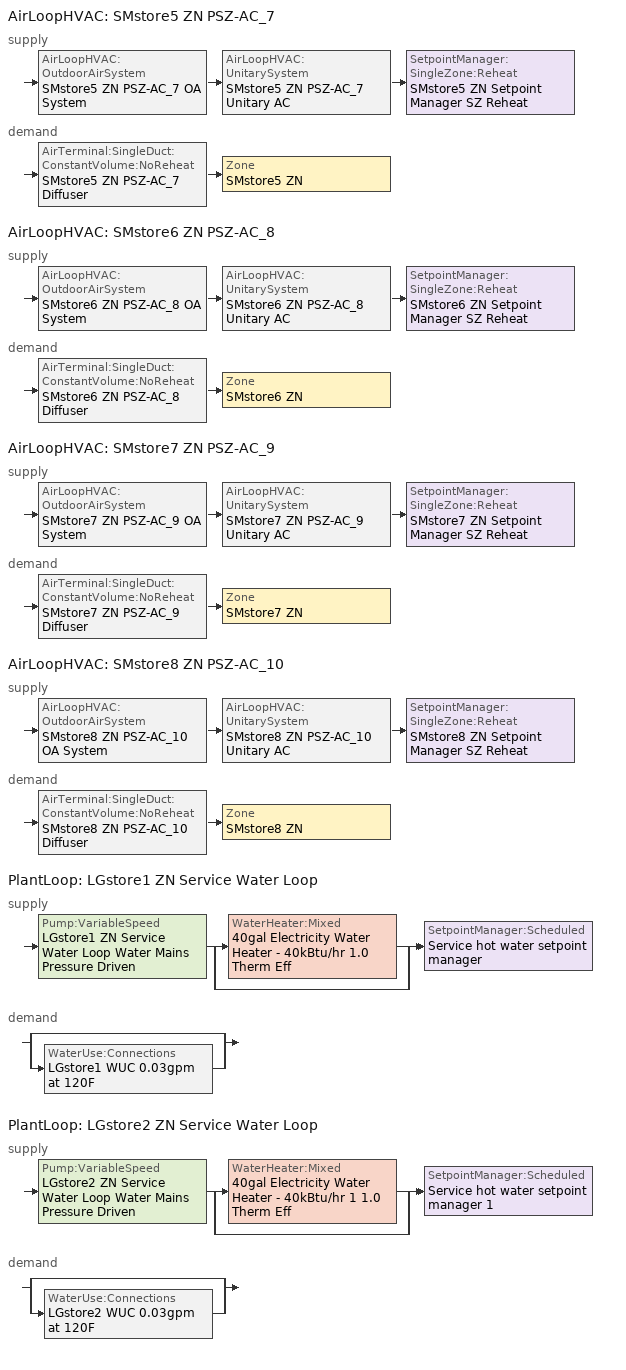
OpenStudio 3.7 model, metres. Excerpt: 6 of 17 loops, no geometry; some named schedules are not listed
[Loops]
AirLoopHVAC 'SMstore5 ZN PSZ-AC_7'
 supply: AirLoopHVAC:OutdoorAirSystem 'SMstore5 ZN PSZ-AC_7 OA System' > AirLoopHVAC:UnitarySystem 'SMstore5 ZN PSZ-AC_7 Unitary AC' > SetpointManager:SingleZone:Reheat 'SMstore5 ZN Setpoint Manager SZ Reheat'
 demand: AirTerminal:SingleDuct:ConstantVolume:NoReheat 'SMstore5 ZN PSZ-AC_7 Diffuser' > Zone 'SMstore5 ZN'
AirLoopHVAC 'SMstore6 ZN PSZ-AC_8'
 supply: AirLoopHVAC:OutdoorAirSystem 'SMstore6 ZN PSZ-AC_8 OA System' > AirLoopHVAC:UnitarySystem 'SMstore6 ZN PSZ-AC_8 Unitary AC' > SetpointManager:SingleZone:Reheat 'SMstore6 ZN Setpoint Manager SZ Reheat'
 demand: AirTerminal:SingleDuct:ConstantVolume:NoReheat 'SMstore6 ZN PSZ-AC_8 Diffuser' > Zone 'SMstore6 ZN'
AirLoopHVAC 'SMstore7 ZN PSZ-AC_9'
 supply: AirLoopHVAC:OutdoorAirSystem 'SMstore7 ZN PSZ-AC_9 OA System' > AirLoopHVAC:UnitarySystem 'SMstore7 ZN PSZ-AC_9 Unitary AC' > SetpointManager:SingleZone:Reheat 'SMstore7 ZN Setpoint Manager SZ Reheat'
 demand: AirTerminal:SingleDuct:ConstantVolume:NoReheat 'SMstore7 ZN PSZ-AC_9 Diffuser' > Zone 'SMstore7 ZN'
AirLoopHVAC 'SMstore8 ZN PSZ-AC_10'
 supply: AirLoopHVAC:OutdoorAirSystem 'SMstore8 ZN PSZ-AC_10 OA System' > AirLoopHVAC:UnitarySystem 'SMstore8 ZN PSZ-AC_10 Unitary AC' > SetpointManager:SingleZone:Reheat 'SMstore8 ZN Setpoint Manager SZ Reheat'
 demand: AirTerminal:SingleDuct:ConstantVolume:NoReheat 'SMstore8 ZN PSZ-AC_10 Diffuser' > Zone 'SMstore8 ZN'
PlantLoop 'LGstore1 ZN Service Water Loop'
 supply: Pump:VariableSpeed 'LGstore1 ZN Service Water Loop Water Mains Pressure Driven' > split
  | WaterHeater:Mixed '40gal Electricity Water Heater - 40kBtu/hr 1.0 Therm Eff'
  | bypass
  join > SetpointManager:Scheduled 'Service hot water setpoint manager'
 demand: split
  | bypass
  | WaterUse:Connections 'LGstore1 WUC 0.03gpm at 120F'
PlantLoop 'LGstore2 ZN Service Water Loop'
 supply: Pump:VariableSpeed 'LGstore2 ZN Service Water Loop Water Mains Pressure Driven' > split
  | WaterHeater:Mixed '40gal Electricity Water Heater - 40kBtu/hr 1 1.0 Therm Eff'
  | bypass
  join > SetpointManager:Scheduled 'Service hot water setpoint manager 1'
 demand: split
  | bypass
  | WaterUse:Connections 'LGstore2 WUC 0.03gpm at 120F'
[Sizing:Zone] Zone Cooling Design Supply Air Temperature Input Method=SupplyAirTemperature; Zone Cooling Design Supply Air Temperature {C}=12.7778; Zone Cooling Design Supply Air Temperature Difference {deltaC}=11.11; Zone Heating Design Supply Air Temperature Input Method=SupplyAirTemperature; Zone Heating Design Supply Air Temperature {C}=50; Zone Heating Design Supply Air Temperature Difference {deltaC}=11.11; Zone Cooling Design Supply Air Humidity Ratio {kg-H2O/kg-air}=0.0085; Zone Heating Design Supply Air Humidity Ratio {kg-H2O/kg-air}=0.008; Cooling Design Air Flow Method=DesignDay; Heating Design Air Flow Method=DesignDay; Account for Dedicated Outdoor Air System=No; Dedicated Outdoor Air System Control Strategy=NeutralSupplyAir; Dedicated Outdoor Air Low Setpoint Temperature for Design {C}=autosize; Dedicated Outdoor Air High Setpoint Temperature for Design {C}=autosize; Zone Load Sizing Method=Sensible Load Only No Latent Load; Zone Latent Cooling Design Supply Air Humidity Ratio Input Method=HumidityRatioDifference; Zone Cooling Design Supply Air Humidity Ratio Difference {kgWater/kgDryAir}=0.005; Zone Latent Heating Design Supply Air Humidity Ratio Input Method=HumidityRatioDifference; Zone Humidification Design Supply Air Humidity Ratio Difference {kgWater/kgDryAir}=0.005
SMstore5 ZN; SMstore6 ZN; SMstore7 ZN; SMstore8 ZN
[Zone equipment]
SMstore5 ZN: SMstore5 ZN PSZ-AC_7 Diffuser
SMstore6 ZN: SMstore6 ZN PSZ-AC_8 Diffuser
SMstore7 ZN: SMstore7 ZN PSZ-AC_9 Diffuser
SMstore8 ZN: SMstore8 ZN PSZ-AC_10 Diffuser
[AirLoopHVAC] Availability Schedule=RetailStripmall Type1_FAN_SCH; Design Supply Air Flow Rate {m3/s}=autosize; Design Return Air Flow Fraction of Supply Air Flow=1
SMstore5 ZN PSZ-AC_7; SMstore6 ZN PSZ-AC_8; SMstore7 ZN PSZ-AC_9; SMstore8 ZN PSZ-AC_10
[Sizing:System] Type of Load to Size On=Sensible; Design Outdoor Air Flow Rate {m3/s}=Autosize; Central Heating Maximum System Air Flow Ratio=1; Preheat Design Temperature {C}=7.22222; Preheat Design Humidity Ratio {kg-H2O/kg-Air}=0.008; Precool Design Temperature {C}=12.7778; Precool Design Humidity Ratio {kg-H2O/kg-Air}=0.008; Central Cooling Design Supply Air Temperature {C}=12.7778; Central Heating Design Supply Air Temperature {C}=50; Sizing Option=Coincident; 100% Outdoor Air in Cooling=No; 100% Outdoor Air in Heating=No; Central Cooling Design Supply Air Humidity Ratio {kg-H2O/kg-Air}=0.0085; Central Heating Design Supply Air Humidity Ratio {kg-H2O/kg-Air}=0.008; Cooling Design Air Flow Method=DesignDay; Heating Design Air Flow Method=DesignDay; System Outdoor Air Method=ZoneSum; Zone Maximum Outdoor Air Fraction=1; Cooling Supply Air Flow Rate Per Floor Area {m3/s-m2}=0.00996765; Cooling Fraction of Autosized Cooling Supply Air Flow Rate=1; Cooling Supply Air Flow Rate Per Unit Cooling Capacity {m3/s-W}=3.94755e-05; Heating Supply Air Flow Rate Per Floor Area {m3/s-m2}=0.00996765; Heating Fraction of Autosized Heating Supply Air Flow Rate=1; Heating Fraction of Autosized Cooling Supply Air Flow Rate=1; Heating Supply Air Flow Rate Per Unit Heating Capacity {m3/s-W}=3.15882e-05; Cooling Design Capacity Method=CoolingDesignCapacity; Cooling Design Capacity {W}=autosize; Cooling Design Capacity Per Floor Area {W/m2}=234.7; Fraction of Autosized Cooling Design Capacity=1; Heating Design Capacity Method=HeatingDesignCapacity; Heating Design Capacity {W}=autosize; Heating Design Capacity Per Floor Area {W/m2}=157; Fraction of Autosized Heating Design Capacity=1; Central Cooling Capacity Control Method=OnOff; Occupant Diversity=autosize
SMstore5 ZN PSZ-AC_7; SMstore6 ZN PSZ-AC_8; SMstore7 ZN PSZ-AC_9; SMstore8 ZN PSZ-AC_10
[SetpointManager:SingleZone:Reheat] Minimum Supply Air Temperature {C}=12.7778; Maximum Supply Air Temperature {C}=50
Name | Control Zone | Setpoint Node or NodeList
SMstore5 ZN Setpoint Manager SZ Reheat | SMstore5 ZN | SMstore5 ZN PSZ-AC_7 Supply Outlet Node
SMstore6 ZN Setpoint Manager SZ Reheat | SMstore6 ZN | SMstore6 ZN PSZ-AC_8 Supply Outlet Node
SMstore7 ZN Setpoint Manager SZ Reheat | SMstore7 ZN | SMstore7 ZN PSZ-AC_9 Supply Outlet Node
SMstore8 ZN Setpoint Manager SZ Reheat | SMstore8 ZN | SMstore8 ZN PSZ-AC_10 Supply Outlet Node
[Coil:Heating:Gas] Availability Schedule=Always On Discrete; Gas Burner Efficiency=0.8; Nominal Capacity {W}=AutoSize; On Cycle Parasitic Electric Load {W}=0; Off Cycle Parasitic Gas Load {W}=0
SMstore5 ZN PSZ-AC_7 Gas Htg Coil 143kBtu/hr 0.8 Thermal Eff; SMstore6 ZN PSZ-AC_8 Gas Htg Coil 142kBtu/hr 0.8 Thermal Eff; SMstore7 ZN PSZ-AC_9 Gas Htg Coil 140kBtu/hr 0.8 Thermal Eff; SMstore8 ZN PSZ-AC_10 Gas Htg Coil 139kBtu/hr 0.8 Thermal Eff
[Coil:Heating:Electric] Availability Schedule=Always Off Discrete; Efficiency=1; Nominal Capacity {W}=0
SMstore5 ZN PSZ-AC_7 No Heat; SMstore6 ZN PSZ-AC_8 No Heat; SMstore7 ZN PSZ-AC_9 No Heat; SMstore8 ZN PSZ-AC_10 No Heat
[Coil:Cooling:DX:TwoSpeed] Availability Schedule=Always On Discrete; Rated High Speed Total Cooling Capacity {W}=Autosize; Rated High Speed Sensible Heat Ratio=Autosize; Rated High Speed COP {W/W}=3.49917; Rated High Speed Air Flow Rate {m3/s}=Autosize; Rated High Speed Evaporator Fan Power Per Volume Flow Rate 2017 {W/(m3/s)}=773.3; Rated High Speed Evaporator Fan Power Per Volume Flow Rate 2023 {W/(m3/s)}=934.4; Unit Internal Static Air Pressure {Pa}=773.3; Total Cooling Capacity Function of Temperature Curve=CoilClgDXQRatio_fTwbToadbSI; Total Cooling Capacity Function of Flow Fraction Curve=CoilClgDXSnglQRatio_fCFMRatio; Energy Input Ratio Function of Temperature Curve=CoilClgDXEIRRatio_fTwbToadbSI; Energy Input Ratio Function of Flow Fraction Curve=CoilClgDXSnglEIRRatio_fCFMRatio; Part Load Fraction Correlation Curve=CoilClgDXEIRRatio_fQFrac; Rated Low Speed Total Cooling Capacity {W}=Autosize; Rated Low Speed Sensible Heat Ratio=0.69; Rated Low Speed COP {W/W}=3.49917; Rated Low Speed Air Flow Rate {m3/s}=Autosize; Rated Low Speed Evaporator Fan Power Per Volume Flow Rate 2017 {W/(m3/s)}=773.3; Rated Low Speed Evaporator Fan Power Per Volume Flow Rate 2023 {W/(m3/s)}=934.4; Low Speed Total Cooling Capacity Function of Temperature Curve=CoilClgDXQRatio_fTwbToadbSI; Low Speed Energy Input Ratio Function of Temperature Curve=CoilClgDXEIRRatio_fTwbToadbSI; Condenser Type=AirCooled; Minimum Outdoor Dry-Bulb Temperature for Compressor Operation {C}=-25; High Speed Evaporative Condenser Effectiveness=0.9; High Speed Evaporative Condenser Air Flow Rate {m3/s}=Autosize; High Speed Evaporative Condenser Pump Rated Power Consumption {W}=Autosize; Low Speed Evaporative Condenser Effectiveness=0.9; Low Speed Evaporative Condenser Air Flow Rate {m3/s}=Autosize; Low Speed Evaporative Condenser Pump Rated Power Consumption {W}=Autosize; Basin Heater Capacity {W/K}=10; Basin Heater Setpoint Temperature {C}=2
SMstore5 ZN PSZ-AC_7 2spd DX AC Clg Coil 67kBtu/hr 10.1EER; SMstore6 ZN PSZ-AC_8 2spd DX AC Clg Coil 67kBtu/hr 10.1EER; SMstore7 ZN PSZ-AC_9 2spd DX AC Clg Coil 66kBtu/hr 10.1EER; SMstore8 ZN PSZ-AC_10 2spd DX AC Clg Coil 66kBtu/hr 10.1EER
[Fan:OnOff] Availability Schedule=Always On Discrete; Fan Total Efficiency=0.546; Pressure Rise {Pa}=622.722; Maximum Flow Rate {m3/s}=autosize; Motor Efficiency=0.84; Motor In Airstream Fraction=1
Name | Fan Power Ratio Function of Speed Ratio Curve | Fan Efficiency Ratio Function of Speed Ratio Curve
SMstore5 ZN PSZ-AC_7 Fan | Fan On Off Power Curve 6 | Fan On Off Efficiency Curve 6
SMstore6 ZN PSZ-AC_8 Fan | Fan On Off Power Curve 7 | Fan On Off Efficiency Curve 7
SMstore7 ZN PSZ-AC_9 Fan | Fan On Off Power Curve 8 | Fan On Off Efficiency Curve 8
SMstore8 ZN PSZ-AC_10 Fan | Fan On Off Power Curve 9 | Fan On Off Efficiency Curve 9
[AirLoopHVAC:UnitarySystem] Control Type=Load; Dehumidification Control Type=None; Availability Schedule=RetailStripmall Type1_FAN_SCH; Fan Placement=DrawThrough; Supply Air Fan Operating Mode Schedule=RetailStripmall Type1_FAN_SCH; DX Heating Coil Sizing Ratio=1; Use DOAS DX Cooling Coil=No; DOAS DX Cooling Coil Leaving Minimum Air Temperature {C}=2; Latent Load Control=SensibleOnlyLoadControl; Supply Air Flow Rate Method During Cooling Operation=SupplyAirFlowRate; Supply Air Flow Rate During Cooling Operation {m3/s}=Autosize; Supply Air Flow Rate Method During Heating Operation=SupplyAirFlowRate; Supply Air Flow Rate During Heating Operation {m3/s}=Autosize; Supply Air Flow Rate Method When No Cooling or Heating is Required=None; Maximum Supply Air Temperature {C}=80; Maximum Outdoor Dry-Bulb Temperature for Supplemental Heater Operation {C}=21; Ancilliary On-Cycle Electric Power {W}=0; Ancilliary Off-Cycle Electric Power {W}=0
Name | Controlling Zone or Thermostat Location | Supply Fan | Heating Coil | Cooling Coil | Supplemental Heating Coil
SMstore5 ZN PSZ-AC_7 Unitary AC | SMstore5 ZN | SMstore5 ZN PSZ-AC_7 Fan | SMstore5 ZN PSZ-AC_7 Gas Htg Coil 143kBtu/hr 0.8 Thermal Eff | SMstore5 ZN PSZ-AC_7 2spd DX AC Clg Coil 67kBtu/hr 10.1EER | SMstore5 ZN PSZ-AC_7 No Heat
SMstore6 ZN PSZ-AC_8 Unitary AC | SMstore6 ZN | SMstore6 ZN PSZ-AC_8 Fan | SMstore6 ZN PSZ-AC_8 Gas Htg Coil 142kBtu/hr 0.8 Thermal Eff | SMstore6 ZN PSZ-AC_8 2spd DX AC Clg Coil 67kBtu/hr 10.1EER | SMstore6 ZN PSZ-AC_8 No Heat
SMstore7 ZN PSZ-AC_9 Unitary AC | SMstore7 ZN | SMstore7 ZN PSZ-AC_9 Fan | SMstore7 ZN PSZ-AC_9 Gas Htg Coil 140kBtu/hr 0.8 Thermal Eff | SMstore7 ZN PSZ-AC_9 2spd DX AC Clg Coil 66kBtu/hr 10.1EER | SMstore7 ZN PSZ-AC_9 No Heat
SMstore8 ZN PSZ-AC_10 Unitary AC | SMstore8 ZN | SMstore8 ZN PSZ-AC_10 Fan | SMstore8 ZN PSZ-AC_10 Gas Htg Coil 139kBtu/hr 0.8 Thermal Eff | SMstore8 ZN PSZ-AC_10 2spd DX AC Clg Coil 66kBtu/hr 10.1EER | SMstore8 ZN PSZ-AC_10 No Heat
[Controller:OutdoorAir] Minimum Outdoor Air Flow Rate {m3/s}=autosize; Maximum Outdoor Air Flow Rate {m3/s}=Autosize; Economizer Control Type=FixedDryBulb; Economizer Control Action Type=ModulateFlow; Economizer Maximum Limit Dry-Bulb Temperature {C}=23.8889; Lockout Type=LockoutWithCompressor; Minimum Limit Type=FixedMinimum; Minimum Outdoor Air Schedule=RetailStripmall Type1_MinOA_MotorizedDamper_SCH; High Humidity Control=No; Heat Recovery Bypass Control Type=BypassWhenWithinEconomizerLimits; Economizer Operation Staging=InterlockedWithMechanicalCooling
Name | Maximum Fraction of Outdoor Air Schedule | Controller Mechanical Ventilation
SMstore5 ZN PSZ-AC_7 OA System Controller | SMstore5ZNPSZAC7maxOASch | Controller Mechanical Ventilation 7
SMstore6 ZN PSZ-AC_8 OA System Controller | SMstore6ZNPSZAC8maxOASch | Controller Mechanical Ventilation 8
SMstore7 ZN PSZ-AC_9 OA System Controller | SMstore7ZNPSZAC9maxOASch | Controller Mechanical Ventilation 9
SMstore8 ZN PSZ-AC_10 OA System Controller | SMstore8ZNPSZAC10maxOASch | Controller Mechanical Ventilation 10
[Controller:MechanicalVentilation] Availability Schedule=Always On Discrete
Controller Mechanical Ventilation 7; Controller Mechanical Ventilation 8; Controller Mechanical Ventilation 9; Controller Mechanical Ventilation 10
[AirLoopHVAC:OutdoorAirSystem]
Name | Controller
SMstore5 ZN PSZ-AC_7 OA System | SMstore5 ZN PSZ-AC_7 OA System Controller
SMstore6 ZN PSZ-AC_8 OA System | SMstore6 ZN PSZ-AC_8 OA System Controller
SMstore7 ZN PSZ-AC_9 OA System | SMstore7 ZN PSZ-AC_9 OA System Controller
SMstore8 ZN PSZ-AC_10 OA System | SMstore8 ZN PSZ-AC_10 OA System Controller
[AirTerminal:SingleDuct:ConstantVolume:NoReheat] Availability Schedule=Always On Discrete; Maximum Air Flow Rate {m3/s}=AutoSize
SMstore5 ZN PSZ-AC_7 Diffuser; SMstore6 ZN PSZ-AC_8 Diffuser; SMstore7 ZN PSZ-AC_9 Diffuser; SMstore8 ZN PSZ-AC_10 Diffuser
[PlantLoop] Glycol Concentration=0; Maximum Loop Temperature {C}=60; Minimum Loop Temperature {C}=10; Plant Loop Volume {m3}=Autocalculate; Load Distribution Scheme=Optimal
LGstore1 ZN Service Water Loop; LGstore2 ZN Service Water Loop
[Sizing:Plant] Loop Type=Heating; Design Loop Exit Temperature {C}=60; Loop Design Temperature Difference {deltaC}=5; Sizing Option=NonCoincident; Zone Timesteps in Averaging Window=1; Coincident Sizing Factor Mode=None
LGstore1 ZN Service Water Loop; LGstore2 ZN Service Water Loop
[SetpointManager:Scheduled] Control Variable=Temperature; Schedule=Service Water Loop Temp - 140F
Name | Setpoint Node or NodeList
Service hot water setpoint manager | LGstore1 ZN Service Water Loop Supply Outlet Node
Service hot water setpoint manager 1 | LGstore2 ZN Service Water Loop Supply Outlet Node
[Pump:VariableSpeed] Rated Pump Head {Pa}=0.001; Motor Efficiency=0.825; Coefficient 1 of the Part Load Performance Curve=0; Coefficient 2 of the Part Load Performance Curve=3.2485; Coefficient 3 of the Part Load Performance Curve=-4.7443; Coefficient 4 of the Part Load Performance Curve=2.5294; Pump Control Type=Intermittent; Skin Loss Radiative Fraction=0.5; Design Power Sizing Method=PowerPerFlowPerPressure; Design Electric Power per Unit Flow Rate {W/(m3/s)}=348701.1; Design Shaft Power per Unit Flow Rate per Unit Head {W-s/m3-Pa}=1.28205; Design Minimum Flow Rate Fraction=0
LGstore1 ZN Service Water Loop Water Mains Pressure Driven; LGstore2 ZN Service Water Loop Water Mains Pressure Driven
[WaterHeater:Mixed] Tank Volume {m3}=0.151416; Setpoint Temperature Schedule=Service Water Loop Temp - 140F; Deadband Temperature Difference {deltaC}=2; Maximum Temperature Limit {C}=60; Heater Control Type=Cycle; Heater Maximum Capacity {W}=11722.8; Heater Fuel Type=Electricity; Heater Thermal Efficiency=1; Off Cycle Parasitic Fuel Consumption Rate {W}=174; Off Cycle Parasitic Fuel Type=Electricity; Off Cycle Parasitic Heat Fraction to Tank=0; On Cycle Parasitic Fuel Consumption Rate {W}=174; On Cycle Parasitic Fuel Type=Electricity; On Cycle Parasitic Heat Fraction to Tank=0; Ambient Temperature Indicator=ThermalZone; Off Cycle Loss Coefficient to Ambient Temperature {W/K}=1.87331; On Cycle Loss Coefficient to Ambient Temperature {W/K}=1.87331; Use Side Effectiveness=1; Source Side Effectiveness=1; Use Side Design Flow Rate {m3/s}=autosize; Source Side Design Flow Rate {m3/s}=autosize; Indirect Water Heating Recovery Time {hr}=1.5; Source Side Flow Control Mode=IndirectHeatPrimarySetpoint
Name | Ambient Temperature Thermal Zone
40gal Electricity Water Heater - 40kBtu/hr 1.0 Therm Eff | LGstore1 ZN
40gal Electricity Water Heater - 40kBtu/hr 1 1.0 Therm Eff | LGstore2 ZN
[WaterHeater:Sizing] Design Mode=PeakDraw; Time Storage Can Meet Peak Draw {hr}=0.538503; Time for Tank Recovery {hr}=0; Nominal Tank Volume for Autosizing Plant Connections {m3}=1
40gal Electricity Water Heater - 40kBtu/hr 1.0 Therm Eff; 40gal Electricity Water Heater - 40kBtu/hr 1 1.0 Therm Eff
[WaterUse:Connections] Drain Water Heat Exchanger Type=None; Drain Water Heat Exchanger Destination=Plant
Name | Water Use Equipment Name 1
LGstore1 WUC 0.03gpm at 120F | LGstore1 Service Water Use 0.03gpm at 120F
LGstore2 WUC 0.03gpm at 120F | LGstore2 Service Water Use 0.03gpm at 120F
[WaterUse:Equipment:Definition] Peak Flow Rate {m3/s}=1.89271e-06; Target Temperature Schedule=Mixed Water At Faucet Temp - 120F; Sensible Fraction Schedule=Fraction Sensible - 0.2; Latent Fraction Schedule=Fraction Latent - 0.05
Main Service Water Use Def 0.03gpm; Main Service Water Use Def 0.03gpm 1
[WaterUse:Equipment]
Name | Water Use Equipment Definition | Space | Flow Rate Fraction Schedule
LGstore1 Service Water Use 0.03gpm at 120F | Main Service Water Use Def 0.03gpm | LGstore1 | RetailStripmall Type1_SWH_SCH
LGstore2 Service Water Use 0.03gpm at 120F | Main Service Water Use Def 0.03gpm 1 | LGstore2 | RetailStripmall Type3_SWH_SCH
[Schedule:Constant]
Name | Value
Always On Discrete | 1
Always Off Discrete | 0
[Schedule:Ruleset]
Name | Default Day Schedule | Summer Design Day Schedule | Winter Design Day Schedule
RetailStripmall Type1_FAN_SCH | RetailStripmall Type1_FAN_SCH Default | RetailStripmall Type1_FAN_SCH Summer Design Day | RetailStripmall Type1_FAN_SCH Winter Design Day
RetailStripmall Type1_MinOA_MotorizedDamper_SCH | RetailStripmall Type1_MinOA_MotorizedDamper_SCH Default | RetailStripmall Type1_MinOA_MotorizedDamper_SCH Summer Design Day | RetailStripmall Type1_MinOA_MotorizedDamper_SCH Winter Design Day
Service Water Loop Temp - 140F | Service Water Loop Temp - 140F Default
Fraction Sensible - 0.2 | Fraction Sensible - 0.2 Default
Fraction Latent - 0.05 | Fraction Latent - 0.05 Default
Mixed Water At Faucet Temp - 120F | Mixed Water At Faucet Temp - 120F Default
RetailStripmall Type1_SWH_SCH | RetailStripmall Type1_SWH_SCH Default | RetailStripmall Type1_SWH_SCH Summer Design Day | RetailStripmall Type1_SWH_SCH Winter Design Day
RetailStripmall Type3_SWH_SCH | RetailStripmall Type3_SWH_SCH Default | RetailStripmall Type3_SWH_SCH Summer Design Day | RetailStripmall Type3_SWH_SCH Winter Design Day
SMstore5ZNPSZAC7maxOASch | SMstore5ZNPSZAC7maxOASchDefault
SMstore6ZNPSZAC8maxOASch | SMstore6ZNPSZAC8maxOASchDefault
SMstore7ZNPSZAC9maxOASch | SMstore7ZNPSZAC9maxOASchDefault
SMstore8ZNPSZAC10maxOASch | SMstore8ZNPSZAC10maxOASchDefault
[Schedule:Day]
RetailStripmall Type1_FAN_SCH Default; RetailStripmall Type1_FAN_SCH Summer Design Day: 8, 0, 0, 24, 0, 1
RetailStripmall Type1_FAN_SCH Winter Design Day: 1, 0, 1, 8, 0, 0, 24, 0, 1
RetailStripmall Type1_MinOA_MotorizedDamper_SCH Default; RetailStripmall Type1_MinOA_MotorizedDamper_SCH Summer Design Day: 9, 0, 0, 24, 0, 1
RetailStripmall Type1_MinOA_MotorizedDamper_SCH Winter Design Day: 1, 0, 1, 9, 0, 0, 24, 0, 1
Service Water Loop Temp - 140F Default: 24, 0, 60
RetailStripmall Type1_SWH_SCH Default: 8, 0, 0, 9, 0, 0.1, 10, 0, 0.14, 11, 0, 0.29, 12, 0, 0.31, 14, 0, 0.36, 15, 0, 0.34, 16, 0, 0.35, 17, 0, 0.37, 18, 0, 0.34, 19, 0, 0.25, 20, 0, 0.27, 21, 0, 0.21, 23, 0, 0.16, 24, 0, 0.1
RetailStripmall Type1_SWH_SCH Summer Design Day: 7, 0, 0, 9, 0, 0.04, 10, 0, 0.15, 11, 0, 0.23, 12, 0, 0.32, 13, 0, 0.41, 14, 0, 0.62, 15, 0, 0.6, 16, 0, 0.55, 17, 0, 0.45, 18, 0, 0.5, 19, 0, 0.46, 20, 0, 0.47, 21, 0, 0.34, 22, 0, 0.33, 23, 0, 0.23, 24, 0, 0.13
SMstore5ZNPSZAC7maxOASchDefault; SMstore6ZNPSZAC8maxOASchDefault; SMstore7ZNPSZAC9maxOASchDefault; SMstore8ZNPSZAC10maxOASchDefault: 24, 0, 0.7
[Schedule:Rule] Date Specification Type=DateRange; Start Month=1; Start Day=1; End Month=12; End Day=31
Name | Schedule Ruleset | Rule Order | Day Schedule | Apply Monday | Apply Tuesday | Apply Wednesday | Apply Thursday | Apply Friday | Apply Saturday
Schedule Rule 35 | RetailStripmall Type1_FAN_SCH | 1 | RetailStripmall Type1_FAN_SCH Default|SmrDsn|Mon|Tue|Wed|Thu Day | Yes | Yes | Yes | Yes
Schedule Rule 36 | RetailStripmall Type1_FAN_SCH | 0 | RetailStripmall Type1_FAN_SCH WntrDsn|Sat|Fri Day |  |  |  |  | Yes | Yes
Schedule Rule 37 | RetailStripmall Type1_MinOA_MotorizedDamper_SCH | 1 | RetailStripmall Type1_MinOA_MotorizedDamper_SCH Default|SmrDsn|Mon|Tue|Wed|Thu Day | Yes | Yes | Yes | Yes
Schedule Rule 38 | RetailStripmall Type1_MinOA_MotorizedDamper_SCH | 0 | RetailStripmall Type1_MinOA_MotorizedDamper_SCH WntrDsn|Sat|Fri Day |  |  |  |  | Yes | Yes
[Curve:Exponent] Coefficient1 Constant=1; Coefficient2 Constant=0; Coefficient3 Constant=0; Minimum Value of x=0; Maximum Value of x=1
Fan On Off Power Curve 6; Fan On Off Power Curve 7; Fan On Off Power Curve 8; Fan On Off Power Curve 9
[Curve:Cubic] Maximum Value of x=1
Name | Coefficient1 Constant | Coefficient2 x | Coefficient3 x**2 | Coefficient4 x**3 | Minimum Value of x
Fan On Off Efficiency Curve 6; Fan On Off Efficiency Curve 7; Fan On Off Efficiency Curve 8; Fan On Off Efficiency Curve 9 | 1 | 0 | 0 | 0 | 0
CoilClgDXEIRRatio_fQFrac | 0 | 5.1091 | -8.5515 | 4.4744 | 0.7
[Curve:Biquadratic] Minimum Value of x=13.89; Maximum Value of x=25; Minimum Value of y=23.89; Maximum Value of y=46.11; Minimum Curve Output=0.77
Name | Coefficient1 Constant | Coefficient2 x | Coefficient3 x**2 | Coefficient4 y | Coefficient5 y**2 | Coefficient6 x*y | Maximum Curve Output
CoilClgDXQRatio_fTwbToadbSI | 0.86779 | 0.014245 | 0.000554 | -0.007569 | 3.2e-05 | -0.000191 | 1.29
CoilClgDXEIRRatio_fTwbToadbSI | 0.116709 | 0.028458 | -0.000411 | 0.021422 | 0.000162 | -0.00068 | 1.33
[Curve:Quadratic]
Name | Coefficient1 Constant | Coefficient2 x | Coefficient3 x**2 | Minimum Value of x | Maximum Value of x
CoilClgDXSnglQRatio_fCFMRatio | 0.8 | 0.2 | 0 | 0.5 | 1.5
CoilClgDXSnglEIRRatio_fCFMRatio | 1.156 | -0.1816 | 0.0256 | 0 | 1
